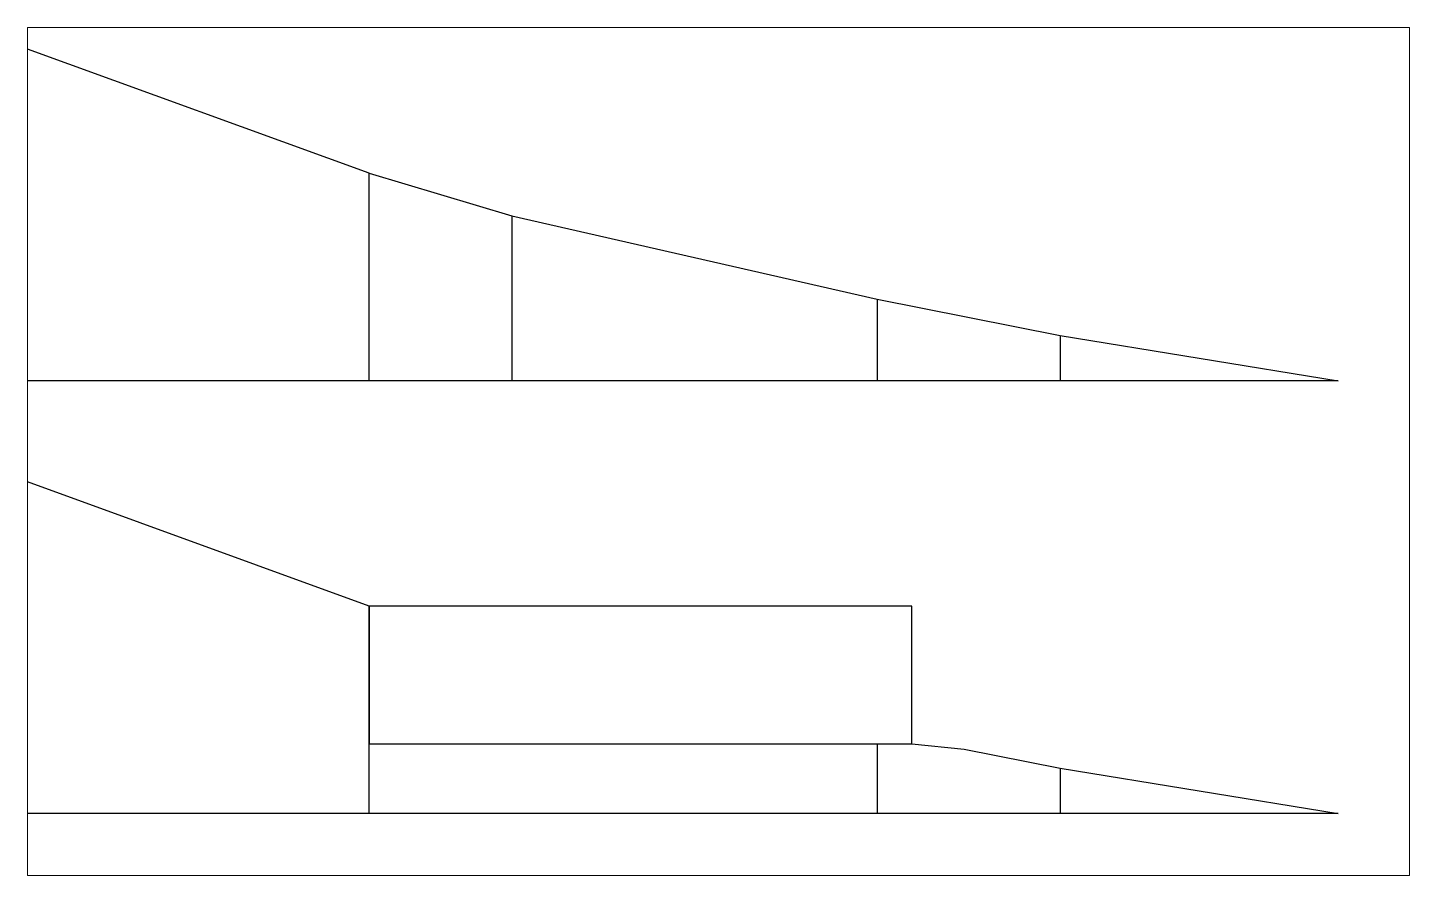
# Paper-space layout 'coupe-terrain' of a CAD drawing. Header units: centimetres. Extents: x -73 to 328, y -13 to 233.
# The model-space entities are those that its viewports show. They can reach past a viewport. Long polylines and large blocks are cut down to what shows.
import ezdxf

# ---------------------------------------------------------------- set-up
doc = ezdxf.new("R2010")
doc.units = ezdxf.units.CM
doc.layers.add('cabanon', color=3, linetype='Continuous')
doc.layers.add('Title Block', color=250, linetype='Continuous')

msp = doc.modelspace()

# ---------------------------------------------------------------- linework, layer by layer
at = {"layer": 'cabanon'}
for p, q in [((279547.54, -107999.76), (250407.54, -97393.66)), ((283692.39, -109233.05), (283692.39, -114026.94)), ((279547.54, -120570.5), (250407.54, -109964.4)), ((294292.93, -111652.57), (294292.93, -114026.94)), ((299606.8, -112711.39), (299606.8, -114026.94)), ((279547.54, -114026.94), (250407.54, -114026.94)), ((279547.54, -120570.5), (279547.54, -124570.5)), ((295307.54, -120570.5), (279547.54, -120570.5)), ((295307.54, -124570.5), (295307.54, -120570.5)), ((279547.54, -124570.5), (295307.54, -124570.5)), ((294292.93, -124570.5), (294292.93, -126597.68)), ((295307.54, -124570.5), (296824.01, -124727.64)), ((299606.8, -125282.13), (299606.8, -126597.68)), ((279547.54, -126597.68), (250407.54, -126597.68))]:
    msp.add_line(p, q, dxfattribs=at)
for points in [[(307684.85, -114026.94), (279547.54, -114026.94), (279547.54, -107999.76)], [(279547.54, -107999.76), (283692.39, -109233.05), (294292.93, -111652.57), (299606.8, -112711.39), (307684.85, -114026.94)], [(307684.85, -126597.68), (279547.54, -126597.68), (279547.54, -120570.5)], [(296824.01, -124727.64), (299606.8, -125282.13), (307684.85, -126597.68)]]:
    msp.add_lwpolyline(points, dxfattribs=at)

psp = doc.layouts.new('coupe-terrain')

# ---------------------------------------------------------------- viewports
at = {"layer": 'Title Block', "view_target_point": (16313.45, 2053.84)}
psp.add_viewport(center=(127.77, 110.02), size=(401.16, 246.2594), view_center_point=(273376.9, -118134.59), view_height=24625.9367, dxfattribs=at)

doc.saveas('drawing.dxf')
